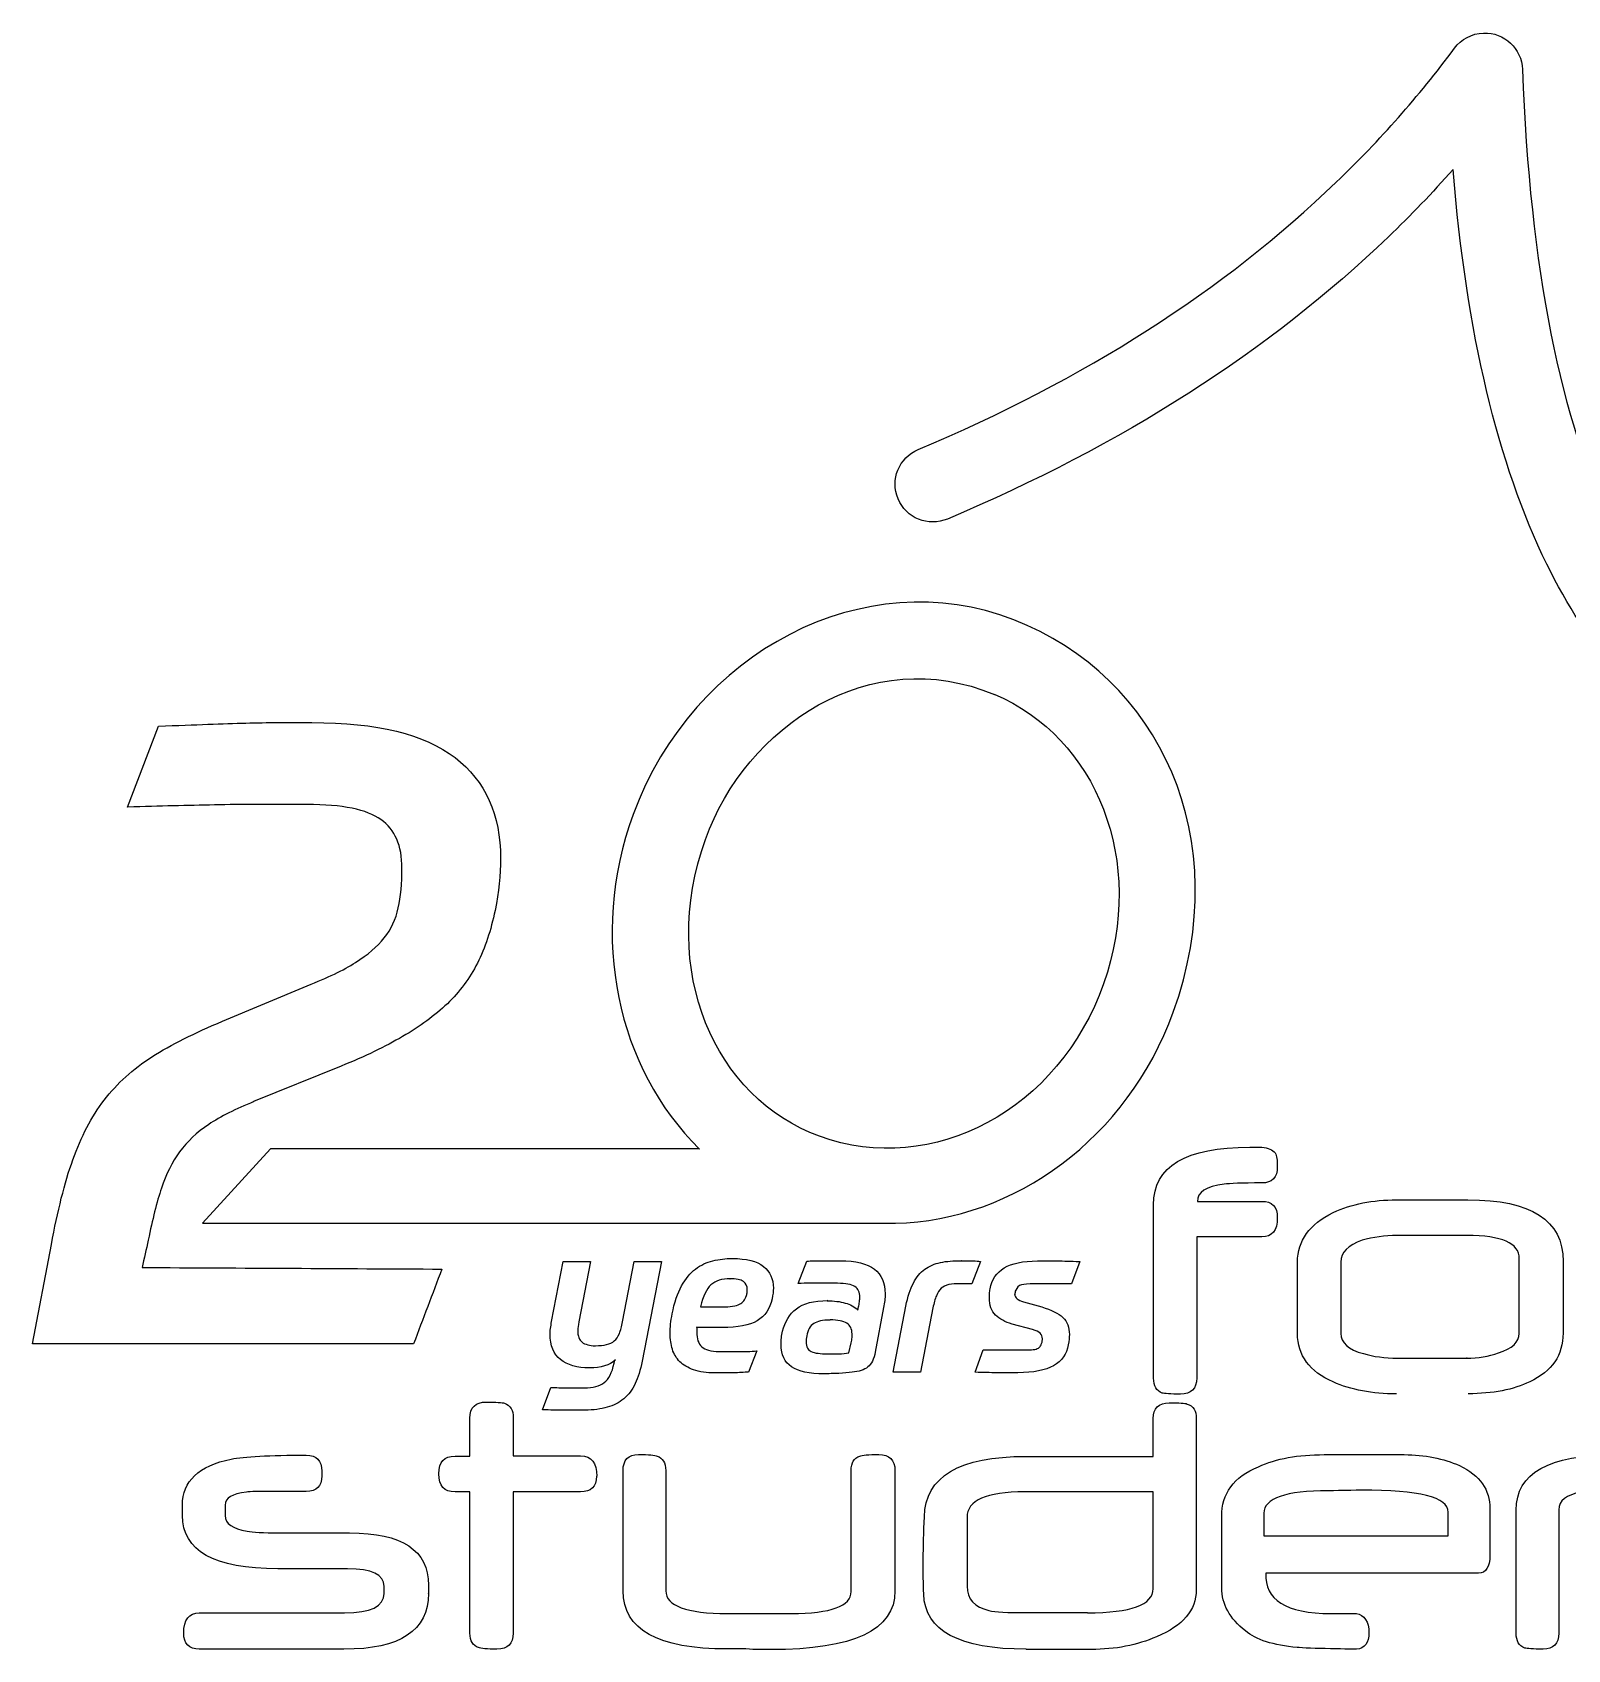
# Model space of a CAD drawing. Extents: x 8 to 143, y 10 to 65.
# Drawn here: x 7.5 to 60.1, y 9.8 to 65.2 of the extents above; entities that cross this region are included whole.
import ezdxf

# ---------------------------------------------------------------- set-up
doc = ezdxf.new("R2010")
doc.units = 0
doc.layers.get('0').update_dxf_attribs({"linetype": 'CONTINUOUS'})

msp = doc.modelspace()

# ---------------------------------------------------------------- linework, layer by layer
at = {"color": 7}
for points in [[(56.1825, 64.65)], [(46.5525, 31.65)]]:
    msp.add_lwpolyline(points, close=True, dxfattribs=at)
for points in [[(15.915, 41.565), (17.07, 41.565)], [(10.7625, 38.67), (11.82, 41.445)], [(16.905, 38.76), (15.2025, 38.76)], [(14.01, 31.3425), (16.9125, 32.5575)], [(18.0675, 29.805), (15.075, 28.59), (15.0825, 28.59)], [(30.33, 26.9775), (30.3375, 26.9775), (15.6525, 26.9775), (13.3275, 24.435), (37.035, 24.435), (37.0425, 24.4275)], [(49.17, 27.03), (49.5825, 27.03)], [(45.8775, 19.125), (45.8775, 25.0575)], [(47.3775, 25.1775), (49.5825, 25.1775)], [(54.195, 25.23), (56.64, 25.23)], [(49.5825, 23.9625), (47.355, 23.9625), (47.355, 19.1325)], [(56.6025, 24.0075), (54.2175, 24.0075)], [(20.55, 20.3025), (7.5, 20.3025), (8.1525, 23.7)], [(25.275, 21.0675), (25.6725, 23.1225), (26.6025, 23.1225), (26.205, 21.0525)], [(27.705, 21.0525), (28.1025, 23.115), (29.04, 23.115), (28.3725, 19.7025)], [(33.7125, 22.365), (34.005, 23.13)], [(34.5375, 23.145), (35.145, 23.145)], [(39.3, 23.145), (39.2925, 23.1375)], [(39.9525, 23.1225), (39.6525, 22.35)], [(41.9025, 23.1375), (42.2625, 23.1375)], [(43.35, 23.115), (43.065, 22.35)], [(50.805, 20.655), (50.805, 23.1)], [(52.29, 23.1), (52.29, 20.655)], [(58.395, 20.655), (58.395, 23.22)], [(59.895, 23.1225), (59.895, 20.6625)], [(31.3725, 22.53), (31.3875, 22.53)], [(35.0625, 22.3725), (34.4175, 22.3725)], [(42.045, 22.3575), (41.79, 22.3575)], [(34.725, 21.78), (34.7025, 21.7725)], [(38.325, 21.5325), (37.8975, 19.335), (36.9675, 19.335), (37.4025, 21.5925)], [(41.13, 21.99), (41.13, 21.9975)], [(41.43, 21.735), (42.0525, 21.5625)], [(30.3675, 21.57), (31.1025, 21.57)], [(34.8075, 21.12), (34.8075, 21.1125)], [(35.76, 21.4575), (35.7825, 21.5625)], [(36.6375, 21.54), (36.3525, 20.0175)], [(31.11, 20.8575), (30.2475, 20.8575), (30.2475, 20.88)], [(41.7375, 20.79), (41.04, 20.9775)], [(31.0125, 20.04), (31.38, 20.04)], [(32.295, 20.055), (32.0175, 19.335)], [(35.4525, 19.9875), (35.5275, 20.34)], [(39.7725, 19.3275), (40.05, 20.1)], [(40.725, 20.0925), (41.295, 20.0925)], [(27.4125, 19.635), (27.435, 19.7475), (27.465, 19.755)], [(54.225, 19.8075), (56.61, 19.8075), (56.595, 19.8075)], [(41.2275, 19.3125), (40.5225, 19.3125)], [(24.96, 18.045), (25.2525, 18.8025)], [(21.9675, 16.455), (22.4775, 16.455), (22.4775, 17.7525)], [(23.9625, 17.76), (23.9625, 16.4625), (26.265, 16.4625)], [(26.415, 18.03), (25.6875, 18.03)], [(41.505, 16.4475), (45.8625, 16.4475), (45.8625, 17.745)], [(47.34, 17.745), (47.34, 11.8875)], [(51.72, 16.5075), (54.4575, 16.5075)], [(17.4075, 15.9375), (17.4075, 15.78)], [(27.72, 11.8425), (27.72, 15.96)], [(29.1825, 15.96), (29.1825, 11.8425)], [(35.5275, 11.82), (35.5275, 15.96)], [(37.0275, 15.96), (37.0275, 11.8425), (37.0275, 11.8425)], [(16.875, 15.2475), (15.81, 15.2475)], [(22.4775, 10.4025), (22.4775, 15.2325), (21.9675, 15.2325)], [(26.2575, 15.2325), (23.955, 15.2325), (23.955, 10.4025)], [(45.8625, 11.9175), (45.8625, 15.2325), (41.4675, 15.2325)], [(12.6375, 14.43), (12.6375, 14.7825)], [(14.1, 14.775), (14.1, 14.4225)], [(48.21, 11.955), (48.21, 14.4)], [(49.6575, 14.505), (49.6575, 13.7325), (55.965, 13.7325), (55.965, 13.7325)], [(55.965, 13.7325), (55.965, 14.5425)], [(57.39, 14.655), (57.39, 13.0575)], [(58.29, 10.395), (58.29, 14.61)], [(59.745, 14.6175), (59.745, 10.4025)], [(39.495, 14.3625), (39.495, 12)], [(15.9375, 13.83), (18.36, 13.83)], [(18.2925, 12.6), (15.9075, 12.6)], [(57, 12.45), (49.725, 12.45)], [(19.5375, 11.76), (19.5375, 11.9925)], [(21.06, 12.0375), (21.06, 11.745), (21.06, 11.76)], [(13.215, 11.0925), (18.18, 11.0925)], [(41.505, 11.1), (43.6125, 11.1), (43.6125, 11.0925)], [(31.29, 11.07), (33.48, 11.07)], [(51.9525, 11.07), (52.8225, 11.07)], [(18.165, 9.8475), (13.215, 9.8475)], [(31.92, 9.855), (31.29, 9.855)], [(43.755, 9.84), (41.5275, 9.84), (41.52, 9.8475)]]:
    msp.add_lwpolyline(points, dxfattribs=at)
for points in [[(56.1825, 64.65), (56.4075, 64.95), (56.7675, 65.1525), (57.1725, 65.1675)], [(57.1725, 65.1675), (57.885, 65.19), (58.4775, 64.635), (58.5075, 63.9225)], [(54.2625, 62.28), (54.915, 63.0225), (55.56, 63.81), (56.1825, 64.65)], [(58.5075, 63.9225), (58.755, 57.1425), (59.805, 51.87), (61.65, 48.12)], [(52.1325, 60.06), (52.89, 60.7875), (53.595, 61.5225), (54.2625, 62.28)], [(56.13, 60.495), (55.4175, 59.6925), (54.6825, 58.9275), (53.9175, 58.1925)], [(59.34, 46.9875), (57.66, 50.4075), (56.5875, 54.915), (56.13, 60.495)], [(37.8225, 50.91), (43.515, 53.3025), (48.285, 56.355), (52.1325, 60.06)], [(53.9175, 58.1925), (49.845, 54.2775), (44.805, 51.0525), (38.82, 48.5325)], [(37.1325, 49.2225), (36.855, 49.8825), (37.1625, 50.6325), (37.8225, 50.91)], [(38.82, 48.5325), (38.1675, 48.255), (37.41, 48.5625), (37.1325, 49.2225)], [(41.0925, 45.0825), (35.985, 47.07), (30.1125, 43.9875), (28.065, 38.4225)], [(64.77, 40.6575), (62.5425, 42.045), (60.735, 44.1525), (59.34, 46.9875)], [(46.5525, 31.65), (48.6975, 37.5825), (46.095, 43.14), (41.0925, 45.0825)], [(30.54, 37.5675), (31.9275, 41.4375), (36.1875, 44.31), (40.4325, 42.525)], [(40.425, 42.5325), (43.9275, 41.0625), (45.645, 36.81), (44.1675, 32.625)], [(13.5075, 41.505), (13.9875, 41.5275), (14.415, 41.5425), (14.805, 41.55)], [(14.805, 41.55), (15.1875, 41.5575), (15.555, 41.565), (15.915, 41.565)], [(17.07, 41.565), (19.2975, 41.565), (20.925, 41.1675), (21.9675, 40.365)], [(11.82, 41.445), (12.465, 41.4675), (13.0275, 41.49), (13.5075, 41.505)], [(21.9675, 40.365), (23.01, 39.5625), (23.5275, 38.415), (23.5275, 36.915)], [(15.2025, 38.76), (14.6925, 38.76), (14.205, 38.76), (13.74, 38.745)], [(19.4325, 38.2425), (18.9525, 38.5875), (18.1125, 38.76), (16.905, 38.76)], [(12.3225, 38.715), (11.8425, 38.7075), (11.325, 38.685), (10.7625, 38.67)], [(13.74, 38.745), (13.275, 38.7375), (12.8025, 38.7225), (12.3225, 38.715)], [(20.1525, 36.5775), (20.1525, 37.35), (19.9125, 37.905), (19.4325, 38.2425)], [(28.065, 38.4225), (26.5275, 34.2375), (27.5325, 29.715), (30.33, 26.9775)], [(34.44, 27.405), (30.87, 28.7025), (28.9275, 33.0825), (30.54, 37.5675)], [(20.025, 35.22), (20.1075, 35.6025), (20.1525, 36.06), (20.1525, 36.5775)], [(23.5275, 36.915), (23.5275, 36.3525), (23.4675, 35.76), (23.34, 35.1375)], [(19.545, 34.1925), (19.785, 34.4925), (19.9425, 34.8375), (20.025, 35.22)], [(23.34, 35.1375), (23.1975, 34.455), (22.995, 33.8475), (22.7325, 33.33)], [(18.5625, 33.3525), (18.975, 33.615), (19.305, 33.8925), (19.545, 34.1925)], [(16.9125, 32.5575), (17.595, 32.8275), (18.15, 33.09), (18.5625, 33.3525)], [(22.7325, 33.33), (22.47, 32.8125), (22.1325, 32.3475), (21.705, 31.9425)], [(44.1675, 32.625), (42.6525, 28.335), (38.34, 25.9875), (34.44, 27.405)], [(21.705, 31.9425), (21.2775, 31.5375), (20.7675, 31.1625), (20.175, 30.8175)], [(37.0425, 24.4275), (41.1225, 24.5325), (44.985, 27.3375), (46.5525, 31.65)], [(11.595, 30.1275), (12.2475, 30.54), (13.0575, 30.945), (14.01, 31.3425)], [(20.175, 30.8175), (19.5825, 30.4725), (18.8775, 30.135), (18.0675, 29.805)], [(9.96, 28.6425), (10.395, 29.2125), (10.9425, 29.7075), (11.595, 30.1275)], [(8.8875, 26.6025), (9.165, 27.39), (9.525, 28.0725), (9.96, 28.6425)], [(15.0825, 28.59), (14.46, 28.3425), (13.9425, 28.08), (13.5375, 27.81)], [(13.5375, 27.81), (13.1325, 27.54), (12.8025, 27.225), (12.54, 26.8725)], [(8.1525, 23.7), (8.3625, 24.84), (8.6025, 25.8075), (8.8875, 26.6025)], [(12.54, 26.8725), (12.2775, 26.52), (12.075, 26.1), (11.9175, 25.6275)], [(45.8775, 25.0575), (45.8775, 26.3775), (46.98, 27.03), (49.17, 27.03)], [(49.5825, 27.03), (49.8, 27.0075), (49.9575, 26.9475), (50.04, 26.835)], [(50.04, 26.835), (50.1, 26.7375), (50.115, 26.58), (50.115, 26.3625)], [(50.115, 26.3625), (50.115, 25.9875), (49.9425, 25.8075), (49.5825, 25.8075)], [(11.9175, 25.6275), (11.76, 25.1475), (11.61, 24.555), (11.4675, 23.85)], [(48.3, 25.77), (47.67, 25.6875), (47.3775, 25.4925), (47.3775, 25.1775)], [(49.5825, 25.8075), (48.8925, 25.8075), (48.48, 25.785), (48.3, 25.77)], [(49.5825, 25.1775), (49.935, 25.1775), (50.115, 24.9975), (50.115, 24.6225)], [(52.0275, 24.795), (52.6575, 25.0875), (53.385, 25.23), (54.195, 25.23)], [(56.64, 25.23), (58.8075, 25.23), (59.895, 24.54), (59.895, 23.1225)], [(50.115, 24.63), (50.115, 24.1725), (49.9425, 23.9625), (49.5825, 23.9625)], [(50.805, 23.1), (50.805, 23.8275), (51.2175, 24.3975), (52.0275, 24.795)], [(11.4675, 23.85), (11.4, 23.535), (11.325, 23.22), (11.2575, 22.9125)], [(53.0175, 23.85), (52.5225, 23.67), (52.29, 23.4375), (52.29, 23.1)], [(54.2175, 24.0075), (53.7825, 24.0075), (53.3925, 23.9475), (53.0175, 23.85)], [(58.395, 23.22), (58.395, 23.7525), (57.8025, 24.0075), (56.6025, 24.0075)], [(11.2575, 22.9125), (14.6775, 22.8975), (18.0975, 22.875), (21.5175, 22.86)], [(21.5175, 22.86), (21.195, 22.005), (20.8725, 21.1575), (20.55, 20.3025)], [(29.7225, 22.2825), (29.8575, 22.53), (30.0225, 22.725), (30.2025, 22.86)], [(30.2025, 22.86), (30.3825, 22.995), (30.5775, 23.0925), (30.795, 23.145)], [(30.795, 23.145), (31.0125, 23.1975), (31.23, 23.22), (31.455, 23.22)], [(31.455, 23.22), (31.9425, 23.22), (32.3025, 23.13), (32.5275, 22.95)], [(32.5275, 22.95), (32.7525, 22.77), (32.865, 22.5225), (32.865, 22.2075)], [(34.005, 23.13), (34.1625, 23.1375), (34.335, 23.145), (34.5375, 23.145)], [(35.145, 23.145), (35.685, 23.145), (36.075, 23.0475), (36.3225, 22.86)], [(36.3225, 22.86), (36.5625, 22.665), (36.69, 22.3875), (36.69, 22.0125)], [(37.6575, 22.38), (37.7625, 22.5825), (37.89, 22.74), (38.0475, 22.8525)], [(38.0475, 22.8525), (38.1975, 22.965), (38.3775, 23.04), (38.5875, 23.085)], [(38.5875, 23.085), (38.7975, 23.13), (39.03, 23.145), (39.3, 23.145)], [(39.2925, 23.1375), (39.435, 23.1375), (39.5625, 23.1375), (39.6825, 23.1375)], [(39.6825, 23.1375), (39.8025, 23.1375), (39.8925, 23.13), (39.9525, 23.1225)], [(40.2825, 22.1775), (40.3425, 22.5), (40.5075, 22.74), (40.7625, 22.8975)], [(40.7625, 22.8975), (41.0175, 23.055), (41.4, 23.1375), (41.9025, 23.1375)], [(42.2625, 23.1375), (42.3675, 23.1375), (42.48, 23.1375), (42.585, 23.1375)], [(42.585, 23.1375), (42.6975, 23.1375), (42.81, 23.1375), (42.93, 23.13)], [(42.93, 23.13), (43.05, 23.13), (43.1925, 23.1225), (43.35, 23.115)], [(29.4, 21.3225), (29.475, 21.72), (29.5875, 22.035), (29.7225, 22.2825)], [(30.7275, 22.32), (30.5775, 22.185), (30.4575, 21.93), (30.3675, 21.57)], [(31.3875, 22.53), (31.1025, 22.53), (30.885, 22.4625), (30.7275, 22.32)], [(31.8375, 22.4325), (31.7475, 22.5), (31.5975, 22.53), (31.3725, 22.53)], [(31.9725, 22.1625), (31.9725, 22.275), (31.9275, 22.365), (31.8375, 22.4325)], [(31.9725, 22.0725), (31.9725, 22.11), (31.9725, 22.1325), (31.9725, 22.1625)], [(32.865, 22.2075), (32.865, 22.095), (32.85, 21.975), (32.82, 21.84)], [(34.095, 22.3725), (33.9825, 22.3725), (33.855, 22.3725), (33.7125, 22.365)], [(34.4175, 22.3725), (34.3125, 22.3725), (34.2075, 22.3725), (34.095, 22.3725)], [(35.655, 22.26), (35.535, 22.335), (35.34, 22.3725), (35.0625, 22.3725)], [(35.8275, 21.9), (35.8275, 22.065), (35.7675, 22.185), (35.655, 22.26)], [(37.4025, 21.5925), (37.4625, 21.915), (37.5525, 22.1775), (37.6575, 22.38)], [(38.61, 22.2), (38.5425, 22.14), (38.4825, 22.05), (38.445, 21.945)], [(38.8725, 22.3275), (38.7675, 22.305), (38.6775, 22.26), (38.61, 22.2)], [(39.27, 22.3575), (39.1125, 22.3575), (38.985, 22.35), (38.8725, 22.3275)], [(39.45, 22.3575), (39.39, 22.3575), (39.3225, 22.3575), (39.27, 22.3575)], [(39.6525, 22.35), (39.5775, 22.35), (39.51, 22.3575), (39.45, 22.3575)], [(40.26, 22.02), (40.26, 22.0725), (40.275, 22.125), (40.2825, 22.1775)], [(41.355, 22.32), (41.265, 22.2975), (41.1975, 22.23), (41.16, 22.1325)], [(41.79, 22.3575), (41.5875, 22.3575), (41.445, 22.3425), (41.355, 22.32)], [(42.3075, 22.3575), (42.21, 22.3575), (42.1275, 22.3575), (42.045, 22.3575)], [(42.63, 22.3575), (42.51, 22.3575), (42.405, 22.3575), (42.3075, 22.3575)], [(43.065, 22.35), (42.8925, 22.35), (42.75, 22.3575), (42.63, 22.3575)], [(31.47, 21.585), (31.5675, 21.6), (31.65, 21.6225), (31.71, 21.6525)], [(31.71, 21.6525), (31.77, 21.6825), (31.815, 21.7275), (31.8525, 21.7725)], [(31.8525, 21.7725), (31.89, 21.8175), (31.9125, 21.885), (31.9425, 21.9525)], [(31.9425, 21.9525), (31.9575, 21.9975), (31.965, 22.035), (31.9725, 22.0725)], [(32.82, 21.84), (32.745, 21.495), (32.5725, 21.2475), (32.31, 21.09)], [(33.6525, 21.5025), (33.8925, 21.69), (34.2525, 21.78), (34.725, 21.78)], [(34.7025, 21.7725), (34.9425, 21.7725), (35.145, 21.75), (35.325, 21.6975)], [(35.325, 21.6975), (35.4975, 21.6525), (35.6475, 21.57), (35.76, 21.4575)], [(35.7825, 21.5625), (35.79, 21.615), (35.805, 21.675), (35.8125, 21.7425)], [(35.8125, 21.7425), (35.82, 21.81), (35.8275, 21.8625), (35.8275, 21.9)], [(36.675, 21.7875), (36.66, 21.7125), (36.6525, 21.63), (36.6375, 21.54)], [(36.69, 22.0125), (36.69, 21.9375), (36.69, 21.8625), (36.675, 21.7875)], [(38.445, 21.945), (38.4, 21.84), (38.3625, 21.6975), (38.325, 21.5325)], [(40.26, 21.8775), (40.26, 21.9225), (40.26, 21.9675), (40.26, 22.02)], [(40.47, 21.285), (40.3275, 21.42), (40.26, 21.6225), (40.26, 21.8775)], [(41.16, 22.1325), (41.1375, 22.0875), (41.13, 22.035), (41.13, 21.99)], [(41.13, 21.9975), (41.13, 21.93), (41.1525, 21.8775), (41.205, 21.84)], [(41.205, 21.84), (41.25, 21.8025), (41.3325, 21.765), (41.43, 21.735)], [(25.2375, 20.8275), (25.245, 20.9025), (25.26, 20.985), (25.275, 21.0675)], [(26.205, 21.0525), (26.1825, 20.9325), (26.1675, 20.835), (26.1675, 20.7675)], [(27.5925, 20.655), (27.6375, 20.76), (27.675, 20.895), (27.705, 21.0525)], [(29.3475, 20.9775), (29.3625, 21.09), (29.3775, 21.2025), (29.4, 21.3225)], [(31.1025, 21.57), (31.245, 21.57), (31.3725, 21.57), (31.47, 21.585)], [(32.31, 21.09), (32.0475, 20.9325), (31.6425, 20.8575), (31.11, 20.8575)], [(33.18, 20.73), (33.255, 21.06), (33.4125, 21.315), (33.6525, 21.5025)], [(34.8075, 21.1125), (34.5525, 21.1125), (34.365, 21.075), (34.245, 20.9925)], [(35.3775, 21.0075), (35.2575, 21.0825), (35.07, 21.12), (34.8075, 21.12)], [(41.04, 20.9775), (40.8, 21.045), (40.6125, 21.15), (40.47, 21.285)], [(42.0525, 21.5625), (42.3825, 21.465), (42.6225, 21.345), (42.7725, 21.2025)], [(42.7725, 21.2025), (42.9225, 21.06), (42.9975, 20.865), (42.9975, 20.6175)], [(25.2225, 20.6325), (25.2225, 20.685), (25.2225, 20.7525), (25.2375, 20.8275)], [(25.575, 19.7625), (25.3425, 19.95), (25.2225, 20.2425), (25.2225, 20.6325)], [(26.1675, 20.7675), (26.1675, 20.565), (26.22, 20.43), (26.3175, 20.355)], [(27.42, 20.4), (27.4875, 20.46), (27.5475, 20.5425), (27.5925, 20.655)], [(29.3325, 20.655), (29.3325, 20.76), (29.3325, 20.8725), (29.3475, 20.9775)], [(29.4075, 20.115), (29.355, 20.28), (29.3325, 20.46), (29.3325, 20.655)], [(30.2475, 20.88), (30.2475, 20.88), (30.24, 20.8125), (30.24, 20.7825)], [(30.24, 20.7825), (30.24, 20.7525), (30.24, 20.73), (30.24, 20.7)], [(30.24, 20.7), (30.24, 20.475), (30.3, 20.3025), (30.4125, 20.1975)], [(33.1275, 20.2725), (33.1275, 20.43), (33.1425, 20.58), (33.18, 20.73)], [(34.005, 20.5725), (33.99, 20.49), (33.9825, 20.4225), (33.9825, 20.37)], [(34.245, 20.9925), (34.125, 20.9175), (34.0425, 20.775), (34.005, 20.5725)], [(35.5575, 20.64), (35.5575, 20.8125), (35.4975, 20.9325), (35.3775, 21.0075)], [(35.5275, 20.34), (35.5425, 20.4), (35.55, 20.46), (35.5575, 20.5125)], [(35.5575, 20.5125), (35.5575, 20.565), (35.5575, 20.61), (35.5575, 20.64)], [(42, 20.6625), (41.9475, 20.715), (41.8575, 20.7525), (41.7375, 20.79)], [(42.075, 20.475), (42.075, 20.55), (42.0525, 20.61), (42, 20.6625)], [(42.9975, 20.6175), (42.9975, 20.52), (42.9825, 20.4), (42.96, 20.265)], [(52.0275, 18.9975), (51.2175, 19.35), (50.805, 19.905), (50.805, 20.655)], [(52.29, 20.655), (52.29, 20.34), (52.545, 20.1), (53.0625, 19.965)], [(57.6825, 19.9875), (58.155, 20.145), (58.395, 20.3625), (58.395, 20.655)], [(59.895, 20.6625), (59.895, 19.9125), (59.52, 19.3575), (58.755, 19.005)], [(26.3175, 20.355), (26.4225, 20.28), (26.5725, 20.235), (26.775, 20.235)], [(26.775, 20.235), (26.925, 20.235), (27.0525, 20.25), (27.1575, 20.2725)], [(27.1575, 20.2725), (27.2625, 20.3025), (27.3525, 20.34), (27.42, 20.4)], [(29.6625, 19.6875), (29.5425, 19.8075), (29.46, 19.95), (29.4075, 20.115)], [(30.4125, 20.1975), (30.525, 20.0925), (30.7275, 20.04), (31.0125, 20.04)], [(31.38, 20.04), (31.4925, 20.04), (31.5975, 20.04), (31.695, 20.04)], [(31.695, 20.04), (31.7925, 20.04), (31.89, 20.04), (31.9875, 20.04)], [(31.9875, 20.04), (32.085, 20.04), (32.1825, 20.0475), (32.295, 20.055)], [(33.4875, 19.515), (33.2475, 19.6725), (33.1275, 19.9275), (33.1275, 20.2725)], [(33.9825, 20.37), (33.9825, 20.1975), (34.0425, 20.085), (34.1625, 20.0325)], [(34.1625, 20.0325), (34.2825, 19.98), (34.47, 19.9575), (34.725, 19.9575)], [(34.725, 19.9575), (34.86, 19.9575), (34.9875, 19.9575), (35.1075, 19.9575)], [(35.1075, 19.9575), (35.2275, 19.9575), (35.34, 19.9725), (35.4525, 19.9875)], [(36.3525, 20.0175), (36.3075, 19.7775), (36.2175, 19.605), (36.0975, 19.5075)], [(40.05, 20.1), (40.2, 20.1), (40.3275, 20.0925), (40.4325, 20.0925)], [(40.4325, 20.0925), (40.5375, 20.0925), (40.635, 20.0925), (40.725, 20.0925)], [(41.295, 20.0925), (41.43, 20.0925), (41.5425, 20.0925), (41.6325, 20.0925)], [(41.6325, 20.0925), (41.7225, 20.0925), (41.7975, 20.1075), (41.8575, 20.1225)], [(41.8575, 20.1225), (41.9175, 20.1375), (41.9625, 20.1675), (41.9925, 20.205)], [(41.9925, 20.205), (42.0225, 20.2425), (42.045, 20.295), (42.06, 20.355)], [(42.06, 20.355), (42.0675, 20.3925), (42.075, 20.43), (42.075, 20.475)], [(42.96, 20.265), (42.9, 19.95), (42.735, 19.71), (42.4575, 19.5525)], [(53.0625, 19.965), (53.4, 19.8675), (53.79, 19.8075), (54.225, 19.8075)], [(56.595, 19.8075), (56.9925, 19.8075), (57.345, 19.8675), (57.6825, 19.9875)], [(26.5725, 19.4775), (26.145, 19.4775), (25.815, 19.575), (25.575, 19.7625)], [(27.465, 19.755), (27.255, 19.5675), (26.9625, 19.4775), (26.5725, 19.4775)], [(27.075, 18.975), (27.2325, 19.095), (27.345, 19.32), (27.4125, 19.635)], [(28.3725, 19.7025), (28.3125, 19.4025), (28.2375, 19.155), (28.1325, 18.9375)], [(30.135, 19.41), (29.94, 19.4775), (29.7825, 19.575), (29.6625, 19.6875)], [(30.87, 19.305), (30.5775, 19.305), (30.3375, 19.3425), (30.135, 19.41)], [(34.5975, 19.275), (34.095, 19.275), (33.7275, 19.3575), (33.4875, 19.515)], [(36.0975, 19.5075), (35.9775, 19.41), (35.7975, 19.35), (35.5575, 19.3275)], [(42.4575, 19.5525), (42.18, 19.395), (41.7675, 19.3125), (41.2275, 19.3125)], [(26.3925, 18.795), (26.6925, 18.795), (26.9175, 18.855), (27.075, 18.975)], [(28.1325, 18.9375), (28.035, 18.7275), (27.9075, 18.555), (27.7425, 18.42)], [(31.5, 19.305), (31.3125, 19.305), (31.1025, 19.305), (30.87, 19.305)], [(32.0175, 19.335), (31.86, 19.32), (31.6875, 19.3125), (31.5, 19.305)], [(35.1, 19.29), (34.92, 19.2825), (34.755, 19.275), (34.5975, 19.275)], [(35.5575, 19.3275), (35.43, 19.3125), (35.28, 19.2975), (35.1, 19.29)], [(40.5225, 19.3125), (40.2825, 19.3125), (40.035, 19.3125), (39.7725, 19.3275)], [(46.17, 18.615), (45.975, 18.6975), (45.8775, 18.855), (45.8775, 19.125)], [(47.355, 19.1325), (47.355, 18.7575), (47.16, 18.5775), (46.8, 18.5775)], [(54.195, 18.585), (53.37, 18.585), (52.6425, 18.72), (52.0275, 18.9975)], [(58.755, 19.005), (58.2, 18.7275), (57.495, 18.5925), (56.6475, 18.5925)], [(22.4775, 17.7525), (22.4775, 18.1275), (22.6725, 18.3075), (23.0325, 18.3075)], [(23.0325, 18.3075), (23.37, 18.3075), (23.5875, 18.285), (23.6625, 18.27)], [(23.6625, 18.27), (23.8575, 18.195), (23.9625, 18.0375), (23.9625, 17.76)], [(25.2525, 18.8025), (25.425, 18.8025), (25.6125, 18.795), (25.8, 18.795)], [(25.8, 18.795), (25.995, 18.795), (26.19, 18.795), (26.3925, 18.795)], [(27.7425, 18.42), (27.585, 18.285), (27.3975, 18.1875), (27.18, 18.1275)], [(45.8625, 17.745), (45.8625, 18.0975), (46.0575, 18.2775), (46.4175, 18.2775)], [(46.8, 18.5775), (46.4625, 18.5775), (46.245, 18.6), (46.17, 18.615)], [(46.4175, 18.2775), (46.755, 18.2775), (46.95, 18.2775), (47.025, 18.24)], [(25.6875, 18.03), (25.4625, 18.03), (25.2225, 18.03), (24.96, 18.045)], [(27.18, 18.1275), (26.9625, 18.0675), (26.7075, 18.03), (26.415, 18.03)], [(47.025, 18.24), (47.2425, 18.18), (47.34, 18.0075), (47.34, 17.745)], [(12.6375, 14.7825), (12.6375, 15.5925), (13.1925, 16.125), (14.31, 16.3575)], [(14.31, 16.3575), (14.745, 16.44), (15.615, 16.4925), (16.875, 16.4925)], [(16.875, 16.4925), (17.2275, 16.4925), (17.4075, 16.2975), (17.4075, 15.9375)], [(21.4125, 15.8475), (21.4125, 16.2675), (21.5925, 16.455), (21.9675, 16.455)], [(26.265, 16.4625), (26.64, 16.4625), (26.82, 16.2225), (26.82, 15.7725)], [(27.72, 15.96), (27.72, 16.3125), (27.9, 16.515), (28.2525, 16.515)], [(28.2525, 16.515), (28.605, 16.515), (28.8075, 16.4925), (28.8825, 16.455)], [(28.8825, 16.455), (29.0775, 16.395), (29.1825, 16.2375), (29.1825, 15.96)], [(35.5275, 15.96), (35.5275, 16.2375), (35.625, 16.395), (35.82, 16.455)], [(35.82, 16.455), (35.9025, 16.4925), (36.1125, 16.515), (36.4725, 16.515)], [(36.4725, 16.515), (36.8325, 16.515), (37.0275, 16.32), (37.0275, 15.96)], [(38.0325, 14.3775), (38.07, 15.7575), (39.2325, 16.4475), (41.505, 16.4475)], [(48.21, 14.4), (48.21, 15.1725), (48.6225, 15.7425), (49.47, 16.095)], [(49.47, 16.095), (50.0775, 16.3725), (50.8275, 16.5075), (51.72, 16.5075)], [(54.4575, 16.5075), (55.1625, 16.5075), (55.8, 16.3725), (56.3475, 16.1325)], [(56.3475, 16.1325), (57.06, 15.795), (57.39, 15.3075), (57.39, 14.655)], [(58.29, 14.61), (58.29, 15.87), (59.415, 16.5), (61.6425, 16.5)], [(17.4075, 15.78), (17.4075, 15.4275), (17.235, 15.2475), (16.875, 15.2475)], [(21.9675, 15.2325), (21.5925, 15.2325), (21.4125, 15.4275), (21.4125, 15.8475)], [(26.8125, 15.765), (26.8125, 15.4125), (26.6325, 15.2325), (26.2575, 15.2325)], [(14.8275, 15.225), (14.3325, 15.165), (14.1, 15.03), (14.1, 14.775)], [(15.81, 15.2475), (15.2775, 15.2475), (14.94, 15.2475), (14.8275, 15.225)], [(41.4675, 15.2325), (40.1475, 15.2325), (39.495, 14.94), (39.495, 14.3625)], [(51.8625, 15.27), (50.4, 15.27), (49.6575, 15.015), (49.6575, 14.505)], [(52.9875, 15.2925), (52.9875, 15.2925), (51.8475, 15.27), (51.8625, 15.27)], [(55.965, 14.5425), (55.965, 15.0525), (54.975, 15.2925), (52.9875, 15.2925)], [(60.5175, 15.225), (60.0075, 15.1275), (59.745, 14.9325), (59.745, 14.6175)], [(15.9075, 12.6), (13.7175, 12.6), (12.6375, 13.215), (12.6375, 14.43)], [(14.1, 14.4225), (14.1, 14.145), (14.355, 13.9725), (14.85, 13.89)], [(14.85, 13.89), (15.045, 13.8525), (15.405, 13.83), (15.9375, 13.83)], [(38.01, 11.7375), (37.9875, 12.4275), (37.9875, 13.3125), (38.0325, 14.3775)], [(18.36, 13.83), (20.1525, 13.83), (21.06, 13.2375), (21.06, 12.0375)], [(57.39, 13.0575), (57.39, 12.66), (57.255, 12.45), (57, 12.45)], [(19.5375, 11.9925), (19.5375, 12.405), (19.125, 12.6), (18.2925, 12.6)], [(49.725, 12.45), (49.665, 11.5425), (50.415, 11.07), (51.9525, 11.07)], [(21.06, 11.76), (21.06, 10.4775), (20.0925, 9.8475), (18.165, 9.8475)], [(18.18, 11.0925), (19.0875, 11.0925), (19.5375, 11.31), (19.5375, 11.76)], [(31.29, 9.855), (28.905, 9.855), (27.72, 10.5225), (27.72, 11.8425)], [(29.1825, 11.8425), (29.1825, 11.3325), (29.895, 11.07), (31.29, 11.07)], [(37.0275, 11.8425), (37.0275, 10.5), (35.61, 9.8325), (32.7675, 9.8325)], [(33.48, 11.07), (34.8375, 11.07), (35.5275, 11.325), (35.5275, 11.82)], [(41.52, 9.8475), (39.2325, 9.8475), (38.0475, 10.4775), (38.01, 11.7375)], [(39.495, 12), (39.495, 11.565), (39.75, 11.2875), (40.245, 11.175)], [(43.6125, 11.0925), (45.1125, 11.0925), (45.8625, 11.37), (45.8625, 11.9175)], [(47.34, 11.8875), (47.34, 11.1825), (46.8825, 10.65), (45.9825, 10.275)], [(49.02, 10.4775), (48.4875, 10.89), (48.21, 11.385), (48.21, 11.955)], [(12.6825, 10.4025), (12.6825, 10.8525), (12.8625, 11.0925), (13.215, 11.0925)], [(40.245, 11.175), (40.4625, 11.115), (40.875, 11.1), (41.505, 11.1)], [(52.815, 11.07), (53.0925, 11.0325), (53.25, 10.7925), (53.25, 10.4025)], [(13.215, 9.8475), (12.8625, 9.8475), (12.6825, 10.0275), (12.6825, 10.4025)], [(22.77, 9.9075), (22.575, 9.9675), (22.4775, 10.125), (22.4775, 10.4025)], [(23.955, 10.4025), (23.955, 10.0275), (23.775, 9.8475), (23.4, 9.8475)], [(45.9825, 10.275), (45.315, 9.9825), (44.565, 9.84), (43.755, 9.84)], [(50.79, 9.9075), (49.98, 9.9825), (49.3875, 10.1625), (49.02, 10.4775)], [(53.25, 10.4025), (53.25, 10.0875), (53.1075, 9.8625), (52.83, 9.8475)], [(58.5825, 9.885), (58.3875, 9.9675), (58.29, 10.125), (58.29, 10.395)], [(59.745, 10.4025), (59.745, 10.0275), (59.565, 9.8475), (59.2125, 9.8475)], [(23.4, 9.8475), (23.07, 9.8475), (22.8525, 9.87), (22.77, 9.9075)], [(32.7675, 9.8325), (32.55, 9.8325), (32.2575, 9.8325), (31.92, 9.855)], [(52.83, 9.8475), (52.83, 9.8475), (51.12, 9.87), (50.79, 9.9075)], [(59.2125, 9.8475), (58.86, 9.8475), (58.665, 9.87), (58.5825, 9.885)]]:
    msp.add_open_spline(points, degree=3, dxfattribs=at)

doc.saveas('drawing.dxf')
